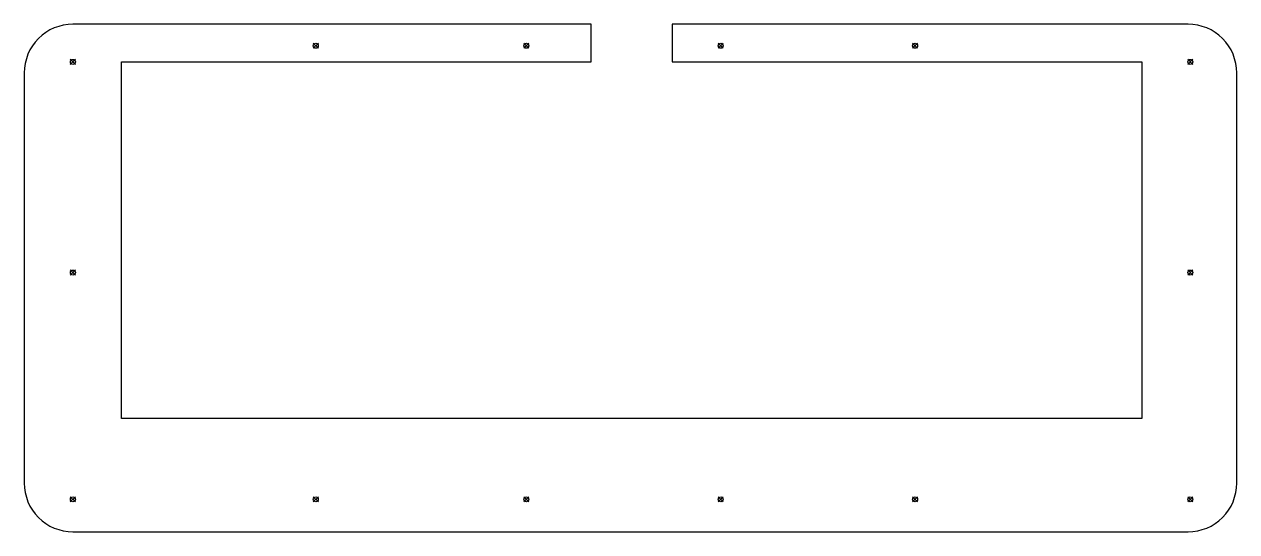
# Model space of a CAD drawing. Header units: millimetres. Extents: x 0 to 749, y 0 to 313.
import ezdxf

# ---------------------------------------------------------------- set-up
doc = ezdxf.new("R2010")
doc.units = ezdxf.units.MM
doc.layers.add('Contour', color=7, linetype='Continuous')
doc.layers.add('Engraving', color=7, linetype='Continuous')

msp = doc.modelspace()

# ---------------------------------------------------------------- linework, layer by layer
at = {"flags": 128}
msp.add_lwpolyline([(400, 290), (400, 290)], dxfattribs=at)
at = {"layer": 'Contour', "color": 7, "linetype": 'Continuous', "flags": 128}
msp.add_lwpolyline([(400, 313.25), (400, 290), (690, 290), (690, 70), (60, 70), (60, 290), (350, 290), (350, 313.25), (30, 313.25, 0.4142136), (0, 283.25), (0, 30, 0.4142136), (30, 0), (718.7, 0, 0.4142136), (748.7, 30), (748.7, 283.25, 0.4142136), (718.7, 313.25)], format="xyb", close=True, dxfattribs=at)
at = {"layer": 'Contour', "color": 7, "linetype": 'Continuous'}
for centre in [(180.038, 300.009), (310.038, 300.009), (430.038, 300.009), (550.038, 300.009), (30.038, 290.009), (720.038, 290.009), (30.038, 160.009), (720.038, 160.009), (30.038, 20.009), (180.038, 20.009), (310.038, 20.009), (430.038, 20.009), (550.038, 20.009), (720.038, 20.009)]:
    msp.add_circle(centre, 1.55, dxfattribs=at)
at = {"layer": 'Engraving', "color": 153, "linetype": 'Continuous'}
for p, q in [((178.4, 301.6), (181.6, 298.4)), ((181.6, 301.6), (178.4, 298.4)), ((308.4, 301.6), (311.6, 298.4)), ((311.6, 301.6), (308.4, 298.4)), ((428.4, 301.6), (431.6, 298.4)), ((431.6, 301.6), (428.4, 298.4)), ((548.4, 301.6), (551.6, 298.4)), ((551.6, 301.6), (548.4, 298.4)), ((28.4, 291.6), (31.6, 288.4)), ((31.6, 291.6), (28.4, 288.4)), ((718.4, 291.6), (721.6, 288.4)), ((721.6, 291.6), (718.4, 288.4)), ((28.4, 161.6), (31.6, 158.4)), ((31.6, 161.6), (28.4, 158.4)), ((718.4, 161.6), (721.6, 158.4)), ((721.6, 161.6), (718.4, 158.4)), ((28.4, 21.6), (31.6, 18.4)), ((31.6, 21.6), (28.4, 18.4)), ((178.4, 21.6), (181.6, 18.4)), ((181.6, 21.6), (178.4, 18.4)), ((308.4, 21.6), (311.6, 18.4)), ((311.6, 21.6), (308.4, 18.4)), ((428.4, 21.6), (431.6, 18.4)), ((431.6, 21.6), (428.4, 18.4)), ((548.4, 21.6), (551.6, 18.4)), ((551.6, 21.6), (548.4, 18.4)), ((718.4, 21.6), (721.6, 18.4)), ((721.6, 21.6), (718.4, 18.4))]:
    msp.add_line(p, q, dxfattribs=at)

doc.saveas('drawing.dxf')
